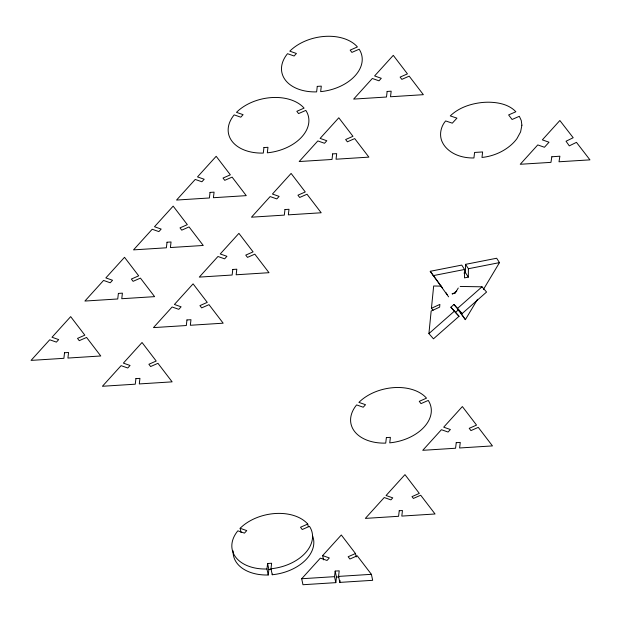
<?xml version="1.0" encoding="UTF-8"?>
<svg xmlns="http://www.w3.org/2000/svg" width="621" height="621" viewBox="0 0 621 621"><rect width="100%" height="100%" fill="white"/><g stroke="black" fill="none" stroke-linecap="round" stroke-linejoin="round"><path stroke-width="0.93" d="M448.618 296.846L430.237 271.292L461.737 265.097L464.562 269.483L464.492 277.89L468.327 277.113L468.397 268.73L465.571 264.344L496.66 258.243L499.486 262.621L483.417 289.479M468.327 277.113L465.509 272.728L465.571 264.344M460.177 286.444L482.02 286.817L486.577 292.033L462.102 313.589L453.943 304.5L450.893 307.216L459.035 316.291L433.466 338.825L428.909 333.609L431.16 311.028L439.637 307.131L439.878 304.399L431.44 308.28L433.147 310.236M431.44 308.28L433.66 286.002L441.252 286.126M233.123 550.912A40.87 27.083 -12 0 0 268.233 574.992L266.96 568.999L267.597 563.495L271.625 563.247L270.981 568.751L272.254 574.736A40.87 27.083 -12 0 0 312.619 535.946M268.233 574.992L268.87 569.48L267.597 563.495M272.254 574.736L272.34 574.052M355.484 553.521L341.309 534.984L322.641 555.593L329.324 557.945L327.034 560.468L320.358 558.124L301.69 578.741L302.963 584.726L335.806 582.645L334.533 576.661L335.177 571.087L339.206 570.839L338.554 576.404L339.827 582.397L372.67 580.317L371.397 574.324L357.222 555.787L349.887 559.016L348.156 556.742L355.484 553.521L356.213 556.936M335.806 582.645L336.45 577.08L335.177 571.087M339.827 582.397L340.044 580.534M457.925 309.522L465.377 319.652L477.557 299.291M458.267 288.012L454.929 293.539L452.119 293.516M450.893 307.216L455.441 312.425L458.5 309.716L462.102 313.589M428.909 333.609L454.487 311.074M457.553 308.373L482.02 286.817M452.298 294.245L456.714 291.125M308.288 526.624L307.744 524.062L300.494 527.245L302.233 529.519L309.475 526.336A40.87 27.083 -12 0 1 270.981 568.751M463.972 273.046L465.509 272.728M433.054 275.67L464.562 269.483M468.397 268.73L499.486 262.621M301.69 578.741L334.533 576.661M338.554 576.404L371.397 574.324M268.87 569.48L271.641 569.31M336.45 577.08L338.864 576.925M241.049 532.562L240.141 528.285L246.747 530.606L244.457 533.128L237.851 530.808A40.87 27.083 -12 0 0 266.96 568.999M455.441 312.425L459.035 316.291M453.943 304.5L458.5 309.716M430.237 271.292L442.462 287.934M458.546 309.817L459.687 311.377M460.836 312.937L465.377 319.652M445.793 292.468L447.205 294.657M322.641 555.593L323.549 559.87M240.141 528.285A40.87 27.083 -12 0 1 307.744 524.062M521.896 125.186L520.592 131.916L516.959 138.592A44.759 29.661 -12 0 1 511.432 144.677C503.297 151.912 492.779 156.321 481.981 157.455L482.618 151.951L474.576 152.448L473.932 157.959C463.74 158.2 452.833 155.172 445.816 147.402A44.96 29.792 -12 0 1 442.866 143.218C438.783 136.154 440.421 126.963 445.63 120.932L452.305 123.175L456.94 118.137L450.264 115.902C458.733 107.72 470.462 103.769 481.981 102.527A44.766 29.668 -12 0 1 489.232 102.209C498.725 102.434 509.127 104.538 515.865 111.757L508.615 114.939L512.084 119.488L519.327 116.298L521.252 120.466L521.896 125.186M64.537 352.744L63.893 358.317L31.05 360.39L49.719 339.772L56.395 342.124L58.684 339.594L52.001 337.25L70.67 316.632L84.844 335.169L77.516 338.391L79.247 340.665L86.583 337.444L100.757 355.98L67.914 358.061L68.566 352.487L64.537 352.744M118.386 293.407L117.742 298.973L84.898 301.053L103.567 280.436L110.243 282.788L112.541 280.257L105.849 277.913L124.518 257.296L138.693 275.833L131.365 279.054L133.096 281.329L140.431 278.107L154.606 296.644L121.763 298.724L122.415 293.151L118.386 293.407M135.914 378.616L135.262 384.189L102.418 386.27L121.087 365.653L127.771 367.997L130.061 365.474L123.377 363.122L142.038 342.505L156.213 361.042L148.885 364.263L150.624 366.537L157.951 363.316L172.126 381.853L139.29 383.933L139.935 378.368L135.914 378.616M167.026 242.229L166.374 247.795L133.538 249.875L152.199 229.258L158.883 231.602L161.173 229.079L154.489 226.735L173.158 206.118L187.332 224.655L180.005 227.876L181.736 230.15L189.071 226.929L203.246 245.466L170.402 247.538L171.047 241.973L167.026 242.229M186.952 319.955L186.308 325.528L153.465 327.609L172.126 306.991L178.809 309.336L181.099 306.813L174.416 304.469L193.084 283.851L207.259 302.388L199.931 305.61L201.662 307.884L208.998 304.655L223.172 323.192L190.329 325.272L190.973 319.706L186.952 319.955M210.045 192.401L209.401 197.975L176.558 200.055L195.227 179.438L201.903 181.782L204.193 179.259L197.509 176.907L216.178 156.298L230.352 174.835L223.024 178.056L224.755 180.331L232.091 177.101L246.265 195.638L213.422 197.719L214.074 192.153L210.045 192.401M232.782 269.46L232.13 275.025L199.294 277.106L217.955 256.489L224.639 258.841L226.929 256.31L220.245 253.966L238.914 233.349L253.089 251.885L245.761 255.107L247.492 257.381L254.827 254.16L269.002 272.697L236.159 274.777L236.803 269.204L232.782 269.46M263.941 147.557L263.296 153.069A40.87 27.083 -12 0 1 234.187 114.869L240.793 117.19L243.09 114.668L236.485 112.347A40.87 27.083 -12 0 1 304.08 108.124L296.838 111.306L298.569 113.581L305.819 110.398A40.87 27.083 -12 0 1 267.325 152.813L267.962 147.309L263.941 147.557M284.969 209.533L284.317 215.107L251.482 217.187L270.143 196.57L276.826 198.914L279.116 196.391L272.433 194.039L291.102 173.43L305.276 191.967L297.948 195.188L299.679 197.462L307.015 194.233L321.189 212.77L288.346 214.85L288.99 209.285L284.969 209.533M317.269 86.373L316.632 91.885A40.87 27.083 -12 0 1 287.523 53.685L294.129 56.006L296.419 53.484L289.813 51.163A40.87 27.083 -12 0 1 357.417 46.94L350.166 50.122L351.905 52.397L359.148 49.214A40.87 27.083 -12 0 1 320.653 91.629L321.298 86.125L317.269 86.373M332.662 153.892L332.018 159.465L299.175 161.538L317.836 140.928L324.519 143.272L326.809 140.75L320.125 138.398L338.794 117.78L352.969 136.317L345.641 139.539L347.372 141.813L354.707 138.592L368.882 157.129L336.039 159.209L336.691 153.643L332.662 153.892M387.139 91.442L386.495 97.016L353.652 99.096L372.321 78.479L378.996 80.823L381.286 78.3L374.603 75.948L393.272 55.339L407.446 73.876L400.118 77.097L401.849 79.372L409.185 76.142L423.359 94.679L390.516 96.76L391.168 91.194L387.139 91.442M386.363 437.595L385.726 443.107A40.87 27.083 -12 0 1 356.617 404.908L363.223 407.229L365.513 404.706L358.907 402.385A40.87 27.083 -12 0 1 426.511 398.162L419.26 401.345L420.999 403.619L428.242 400.436A40.87 27.083 -12 0 1 389.747 442.851L390.392 437.347L386.363 437.595M399.241 510.726L398.589 516.292L365.35 518.395L384.236 497.53L390.92 499.874L392.759 497.856L386.068 495.511L404.97 474.638L419.315 493.408L411.987 496.629L413.376 498.446L420.704 495.224L435.057 513.986L401.81 516.09L402.455 510.524L399.241 510.726M456.233 442.664L455.589 448.238L422.746 450.318L441.415 429.701L448.09 432.045L450.38 429.522L443.697 427.178L462.366 406.561L476.54 425.098L469.212 428.319L470.943 430.594L478.279 427.364L492.453 445.909L459.61 447.982L460.262 442.416L456.233 442.664M551.836 156.779L550.951 162.368L520.243 164.27L537.77 144.918L544.438 147.27L549.018 142.217L542.343 139.865L559.863 120.513L573.191 137.73L566.042 141.231L569.286 145.857L576.443 142.364L589.95 159.861L559.009 161.778L559.894 156.197L551.836 156.779"/></g></svg>
